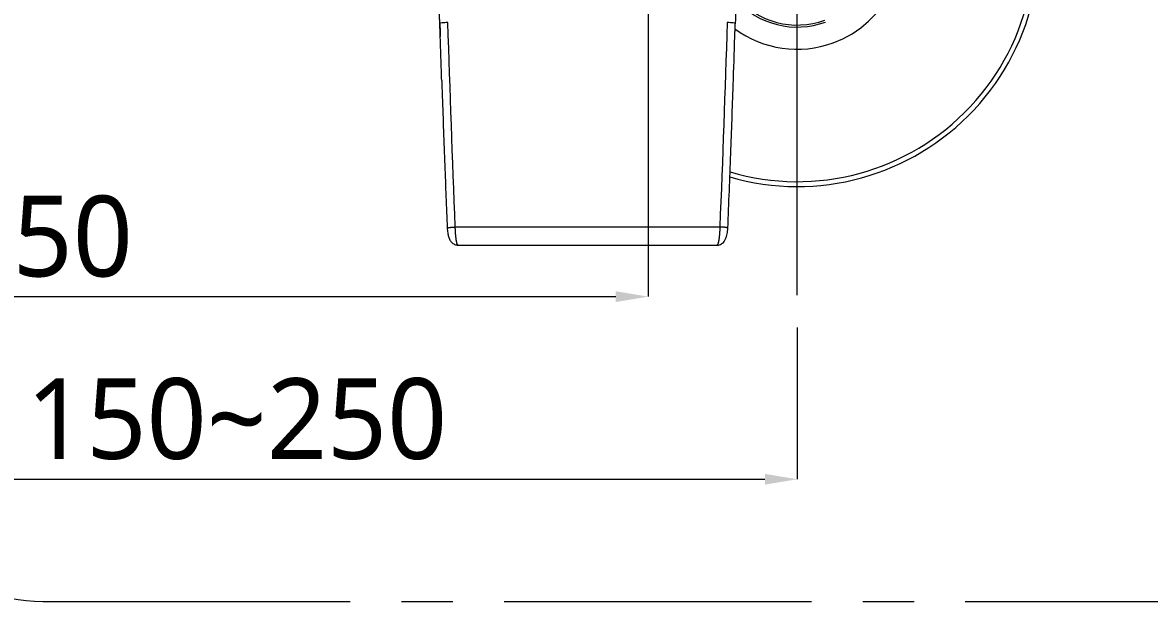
# Model space of a CAD drawing. Extents: x 3349 to 5808, y -3 to 827.
# Drawn here: x 3700.6 to 3840.2, y 116 to 187.7 of the extents above; entities that cross this region are included whole.
import ezdxf

# ---------------------------------------------------------------- set-up
doc = ezdxf.new("R2010")
doc.units = 0
doc.header["$LTSCALE"] = 4
doc.header["$MEASUREMENT"] = 0
doc.header["$PDMODE"] = 3
doc.header["$PDSIZE"] = -10
doc.linetypes.add('CENTER2', pattern=[28.575, 19.05, -3.175, 3.175, -3.175])
doc.layers.get('0').update_dxf_attribs({"linetype": 'CONTINUOUS'})
doc.layers.get('DEFPOINTS').update_dxf_attribs({"linetype": 'CONTINUOUS'})
doc.layers.add('1', color=7, linetype='CONTINUOUS')
doc.layers.add('Cneter', color=1, linetype='CENTER2', lineweight=13)
doc.styles.add('Daelim Dimension', font='NanumGothic.ttf')
doc.dimstyles.new('DEFAULT', dxfattribs={"dimscale": 2, "dimtxt": 2, "dimasz": 2, "dimexe": 0, "dimexo": 2, "dimgap": 1, "dimtad": 1, "dimdec": 1, "dimzin": 9, "dimdsep": 46, "dimtxsty": 'Daelim Dimension', "dimcen": 0.5, "dimclrd": 252, "dimclre": 252, "dimclrt": 3, "dimadec": 1, "dimazin": 0, "dimtfac": 1, "dimtdec": 1, "dimtix": 1, "dimtmove": 0, "dimatfit": 3, "dimfxl": 1, "dimtolj": 1, "dimtzin": 1, "dimlwd": 9, "dimlwe": 9, "dimarcsym": 0})

# ---------------------------------------------------------------- blocks, each defined once
blk = doc.blocks.new('*D3')
at = {"color": 5, "lineweight": 9, "ltscale": 0.5, "transparency": 16777216}
for p, q in [((3628.11, 200.74), (3628.11, 153.8)), ((3778.11, 200.74), (3778.11, 153.8)), ((3632.11, 153.8), (3774.11, 153.8))]:
    blk.add_line(p, q, dxfattribs=at)
at = {"color": 5, "ltscale": 0.5, "transparency": 16777216}
for points in [[(3632.11, 154.47), (3632.11, 153.13), (3628.11, 153.8)], [(3774.11, 154.47), (3774.11, 153.13), (3778.11, 153.8)]]:
    blk.add_solid(points, dxfattribs=at)
at = {"layer": 'DEFPOINTS', "color": 0, "ltscale": 0.5, "transparency": 16777216}
for p in [(3628.11, 204.74), (3778.11, 204.74), (3778.11, 153.8)]:
    blk.add_point(p, dxfattribs=at)
at = {"color": 7, "ltscale": 0.5, "transparency": 16777216, "insert": (3703.11, 161.23), "char_height": 10, "attachment_point": 5, "style": 'Daelim Dimension'}
blk.add_mtext('\\A1;150', dxfattribs=at)
blk = doc.blocks.new('*D4')
at = {"color": 5, "lineweight": 9, "ltscale": 0.5, "transparency": 16777216}
for p, q in [((3609.64, 149.99), (3609.64, 131.18)), ((3796.58, 149.99), (3796.58, 131.18)), ((3613.64, 131.18), (3792.58, 131.18))]:
    blk.add_line(p, q, dxfattribs=at)
at = {"color": 5, "ltscale": 0.5, "transparency": 16777216}
for points in [[(3613.64, 131.85), (3613.64, 130.52), (3609.64, 131.18)], [(3792.58, 131.85), (3792.58, 130.52), (3796.58, 131.18)]]:
    blk.add_solid(points, dxfattribs=at)
at = {"layer": 'DEFPOINTS', "color": 0, "ltscale": 0.5, "transparency": 16777216}
for p in [(3609.64, 153.99), (3796.58, 153.99), (3796.58, 131.18)]:
    blk.add_point(p, dxfattribs=at)
at = {"color": 7, "ltscale": 0.5, "transparency": 16777216, "insert": (3727.15, 138.63), "char_height": 10, "attachment_point": 5, "style": 'Daelim Dimension'}
blk.add_mtext('\\A1;150~250', dxfattribs=at)

msp = doc.modelspace()

# ---------------------------------------------------------------- linework, layer by layer
at = {"layer": '1', "color": 7, "linetype": 'Continuous', "lineweight": 13}
msp.add_line((3754.22, 162.43), (3786.99, 162.43), dxfattribs=at)
msp.add_line((3754.22, 162.43), (3786.99, 162.43), dxfattribs=at)
at = {"layer": '1', "color": 7, "linetype": 'Continuous', "lineweight": 18}
msp.add_line((3754.57, 160.18), (3786.64, 160.18), dxfattribs=at)
msp.add_line((3754.57, 160.18), (3786.64, 160.18), dxfattribs=at)
for radius, start, end in [(30, 253.8341, 20), (29.4, 253.5612, 20), (13, 290, 20), (10, 220.6044, 290), (10.25, 222.1456, 290), (13, 233.5981, 290)]:
    msp.add_arc((3796.58, 197.44), radius, start, end, dxfattribs=at)
for centre, major_axis, start_param, end_param in [((3753.3, 187.65), (-0.999, -0.032), 4.709099, 6.317858), ((3753.3, 187.65), (-0.999, -0.032), 4.709099, 6.317858), ((3787.91, 187.65), (0.999, -0.032), 6.248512, 7.85728), ((3787.91, 187.65), (0.999, -0.032), 6.248512, 7.85728)]:
    msp.add_ellipse(centre, major_axis=major_axis, ratio=0.101177, start_param=start_param, end_param=end_param, dxfattribs=at)
for points, knots in [([(3752.31, 187.61), (3752.3, 187.68), (3752.3, 187.83), (3752.29, 188.04), (3752.28, 188.27), (3752.28, 188.5), (3752.27, 188.74), (3752.26, 188.99), (3752.25, 189.25), (3752.24, 189.51), (3752.23, 189.79), (3752.22, 190.07), (3752.2, 190.36), (3752.19, 190.66), (3752.18, 190.97), (3752.16, 191.37), (3752.15, 191.84), (3752.13, 192.36), (3752.11, 192.85), (3752.09, 193.29), (3752.08, 193.69), (3752.07, 194.04), (3752.06, 194.45), (3752.05, 194.97), (3752.03, 195.64), (3752.01, 196.41), (3751.99, 197.13), (3751.97, 197.74), (3751.96, 198.2), (3751.95, 198.62), (3751.94, 199), (3751.93, 199.34), (3751.92, 199.65), (3751.92, 199.91), (3751.91, 200.14), (3751.9, 200.32), (3751.9, 200.47), (3751.9, 200.58), (3751.9, 200.64), (3751.89, 200.67)], [0, 0, 0, 0, 0.016152, 0.032884, 0.050188, 0.068062, 0.086507, 0.105529, 0.12514, 0.145357, 0.166207, 0.18772, 0.209938, 0.232914, 0.256709, 0.281396, 0.324495, 0.364648, 0.401814, 0.435838, 0.466492, 0.493499, 0.516564, 0.560571, 0.612107, 0.671377, 0.738348, 0.776261, 0.811421, 0.843703, 0.873026, 0.899346, 0.922646, 0.942931, 0.960222, 0.974544, 0.985929, 0.994406, 1, 1, 1, 1]), ([(3752.31, 187.61), (3752.3, 187.68), (3752.3, 187.83), (3752.29, 188.04), (3752.28, 188.27), (3752.28, 188.5), (3752.27, 188.74), (3752.26, 188.99), (3752.25, 189.25), (3752.24, 189.51), (3752.23, 189.79), (3752.22, 190.07), (3752.2, 190.36), (3752.19, 190.66), (3752.18, 190.97), (3752.16, 191.37), (3752.15, 191.84), (3752.13, 192.36), (3752.11, 192.85), (3752.09, 193.29), (3752.08, 193.69), (3752.07, 194.04), (3752.06, 194.45), (3752.05, 194.97), (3752.03, 195.64), (3752.01, 196.41), (3751.99, 197.13), (3751.97, 197.74), (3751.96, 198.2), (3751.95, 198.62), (3751.94, 199), (3751.93, 199.34), (3751.92, 199.65), (3751.92, 199.91), (3751.91, 200.14), (3751.9, 200.32), (3751.9, 200.47), (3751.9, 200.58), (3751.9, 200.64), (3751.89, 200.67)], [0, 0, 0, 0, 0.016152, 0.032884, 0.050188, 0.068062, 0.086507, 0.105529, 0.12514, 0.145357, 0.166207, 0.18772, 0.209938, 0.232914, 0.256709, 0.281396, 0.324495, 0.364648, 0.401814, 0.435838, 0.466492, 0.493499, 0.516564, 0.560571, 0.612107, 0.671377, 0.738348, 0.776261, 0.811421, 0.843703, 0.873026, 0.899346, 0.922646, 0.942931, 0.960222, 0.974544, 0.985929, 0.994406, 1, 1, 1, 1]), ([(3789.32, 200.67), (3789.32, 200.6), (3789.31, 200.45), (3789.3, 200.2), (3789.3, 199.9), (3789.29, 199.56), (3789.28, 199.18), (3789.26, 198.76), (3789.25, 198.29), (3789.24, 197.78), (3789.23, 197.26), (3789.21, 196.76), (3789.2, 196.29), (3789.19, 195.85), (3789.18, 195.44), (3789.17, 195.05), (3789.16, 194.68), (3789.15, 194.26), (3789.13, 193.73), (3789.11, 193.02), (3789.08, 192.18), (3789.05, 191.42), (3789.03, 190.78), (3789.01, 190.31), (3788.99, 189.87), (3788.97, 189.45), (3788.96, 189.05), (3788.94, 188.66), (3788.93, 188.3), (3788.92, 187.95), (3788.91, 187.72), (3788.91, 187.61)], [0, 0, 0, 0, 0.015918, 0.035127, 0.057669, 0.083575, 0.112858, 0.145503, 0.181455, 0.220611, 0.262808, 0.300259, 0.335871, 0.369585, 0.401366, 0.431201, 0.459092, 0.485062, 0.527826, 0.582224, 0.646811, 0.720743, 0.75831, 0.793879, 0.827686, 0.859901, 0.890646, 0.92, 0.948006, 0.974676, 1, 1, 1, 1]), ([(3789.07, 191.8), (3789.06, 191.62), (3789.05, 191.28), (3789.03, 190.78), (3789.01, 190.31), (3788.99, 189.87), (3788.97, 189.45), (3788.96, 189.05), (3788.94, 188.66), (3788.93, 188.3), (3788.92, 187.95), (3788.91, 187.72), (3788.91, 187.61)], [0, 0, 0, 0, 0.12915, 0.2463, 0.357223, 0.462646, 0.563107, 0.658985, 0.750525, 0.83786, 0.92103, 1, 1, 1, 1]), ([(3752.54, 180.58), (3752.53, 180.96), (3752.49, 181.97), (3752.44, 183.64), (3752.37, 185.61), (3752.33, 186.94), (3752.31, 187.61)], [0, 0, 0, 0, 0.15919, 0.431732, 0.712002, 1, 1, 1, 1]), ([(3752.54, 180.58), (3752.53, 180.96), (3752.49, 181.97), (3752.44, 183.64), (3752.37, 185.61), (3752.33, 186.94), (3752.31, 187.61)], [0, 0, 0, 0, 0.15919, 0.431732, 0.712002, 1, 1, 1, 1]), ([(3787.99, 162.29), (3788.12, 165.36), (3788.35, 171.26), (3788.63, 179.16), (3788.79, 184), (3788.85, 186.01)], [0, 0, 0, 0, 0.388042, 0.746189, 1, 1, 1, 1]), ([(3787.99, 162.29), (3788.12, 165.36), (3788.35, 171.26), (3788.63, 179.16), (3788.79, 184), (3788.85, 186.01)], [0, 0, 0, 0, 0.388042, 0.746189, 1, 1, 1, 1]), ([(3752.54, 180.58), (3752.56, 179.91), (3752.68, 176.41), (3752.9, 170.31), (3753.12, 164.89), (3753.22, 162.29)], [0, 0, 0, 0, 0.109854, 0.57425, 1, 1, 1, 1]), ([(3752.54, 180.58), (3752.56, 179.91), (3752.68, 176.41), (3752.9, 170.31), (3753.12, 164.89), (3753.22, 162.29)], [0, 0, 0, 0, 0.109854, 0.57425, 1, 1, 1, 1]), ([(3753.22, 162.32), (3753.23, 162.21), (3753.24, 162.01), (3753.29, 161.64), (3753.39, 161.21), (3753.49, 160.91), (3753.7, 160.59), (3753.9, 160.4), (3754.14, 160.26), (3754.35, 160.19), (3754.5, 160.19), (3754.56, 160.19)], [0, 0, 0, 0, 0.107206, 0.204664, 0.368397, 0.565053, 0.640962, 0.763461, 0.843707, 0.935405, 1, 1, 1, 1]), ([(3753.22, 162.32), (3753.23, 162.21), (3753.24, 162.01), (3753.29, 161.64), (3753.39, 161.21), (3753.49, 160.91), (3753.7, 160.59), (3753.9, 160.4), (3754.14, 160.26), (3754.35, 160.19), (3754.5, 160.19), (3754.56, 160.19)], [0, 0, 0, 0, 0.107206, 0.204664, 0.368397, 0.565053, 0.640962, 0.763461, 0.843707, 0.935405, 1, 1, 1, 1]), ([(3754.57, 160.18), (3754.57, 160.18), (3754.57, 160.18), (3754.57, 160.18), (3754.56, 160.18), (3754.56, 160.18), (3754.55, 160.18), (3754.55, 160.18), (3754.54, 160.19), (3754.54, 160.19), (3754.53, 160.2), (3754.52, 160.21), (3754.5, 160.24), (3754.48, 160.27), (3754.47, 160.31), (3754.45, 160.36), (3754.43, 160.4), (3754.42, 160.45), (3754.41, 160.5), (3754.4, 160.55), (3754.39, 160.6), (3754.38, 160.64), (3754.37, 160.69), (3754.36, 160.73), (3754.35, 160.78), (3754.35, 160.81), (3754.34, 160.85), (3754.34, 160.88), (3754.33, 160.91), (3754.33, 160.93), (3754.33, 160.96), (3754.32, 160.99), (3754.32, 161.03), (3754.31, 161.07), (3754.31, 161.11), (3754.3, 161.15), (3754.3, 161.19), (3754.29, 161.23), (3754.29, 161.27), (3754.28, 161.31), (3754.28, 161.35), (3754.28, 161.4), (3754.27, 161.44), (3754.27, 161.48), (3754.26, 161.52), (3754.26, 161.57), (3754.26, 161.61), (3754.25, 161.65), (3754.25, 161.7), (3754.25, 161.74), (3754.25, 161.78), (3754.24, 161.83), (3754.24, 161.87), (3754.24, 161.91), (3754.24, 161.96), (3754.23, 162), (3754.23, 162.05), (3754.23, 162.09), (3754.23, 162.13), (3754.23, 162.17), (3754.22, 162.22), (3754.22, 162.26), (3754.22, 162.3), (3754.22, 162.34), (3754.22, 162.39), (3754.22, 162.41), (3754.22, 162.43)], [0, 0, 0, 0, 0.00219, 0.010937, 0.019704, 0.028491, 0.037297, 0.046122, 0.054967, 0.063831, 0.072715, 0.112314, 0.150178, 0.186315, 0.220735, 0.253442, 0.284441, 0.313736, 0.341326, 0.36721, 0.391391, 0.413866, 0.434637, 0.453703, 0.47106, 0.486707, 0.500642, 0.512862, 0.523367, 0.532155, 0.539225, 0.553366, 0.567448, 0.581473, 0.59544, 0.609351, 0.623207, 0.637005, 0.650747, 0.664432, 0.678059, 0.691629, 0.70514, 0.718594, 0.731989, 0.745327, 0.758607, 0.771829, 0.784994, 0.798102, 0.811152, 0.824145, 0.837081, 0.849959, 0.862779, 0.875541, 0.888246, 0.900892, 0.913481, 0.926013, 0.938488, 0.950906, 0.963267, 0.97557, 0.987815, 1, 1, 1, 1]), ([(3754.57, 160.18), (3754.57, 160.18), (3754.57, 160.18), (3754.57, 160.18), (3754.56, 160.18), (3754.56, 160.18), (3754.55, 160.18), (3754.55, 160.18), (3754.54, 160.19), (3754.54, 160.19), (3754.53, 160.2), (3754.52, 160.21), (3754.5, 160.24), (3754.48, 160.27), (3754.47, 160.31), (3754.45, 160.36), (3754.43, 160.4), (3754.42, 160.45), (3754.41, 160.5), (3754.4, 160.55), (3754.39, 160.6), (3754.38, 160.64), (3754.37, 160.69), (3754.36, 160.73), (3754.35, 160.78), (3754.35, 160.81), (3754.34, 160.85), (3754.34, 160.88), (3754.33, 160.91), (3754.33, 160.93), (3754.33, 160.96), (3754.32, 160.99), (3754.32, 161.03), (3754.31, 161.07), (3754.31, 161.11), (3754.3, 161.15), (3754.3, 161.19), (3754.29, 161.23), (3754.29, 161.27), (3754.28, 161.31), (3754.28, 161.35), (3754.28, 161.4), (3754.27, 161.44), (3754.27, 161.48), (3754.26, 161.52), (3754.26, 161.57), (3754.26, 161.61), (3754.25, 161.65), (3754.25, 161.7), (3754.25, 161.74), (3754.25, 161.78), (3754.24, 161.83), (3754.24, 161.87), (3754.24, 161.91), (3754.24, 161.96), (3754.23, 162), (3754.23, 162.05), (3754.23, 162.09), (3754.23, 162.13), (3754.23, 162.17), (3754.22, 162.22), (3754.22, 162.26), (3754.22, 162.3), (3754.22, 162.34), (3754.22, 162.39), (3754.22, 162.41), (3754.22, 162.43)], [0, 0, 0, 0, 0.00219, 0.010937, 0.019704, 0.028491, 0.037297, 0.046122, 0.054967, 0.063831, 0.072715, 0.112314, 0.150178, 0.186315, 0.220735, 0.253442, 0.284441, 0.313736, 0.341326, 0.36721, 0.391391, 0.413866, 0.434637, 0.453703, 0.47106, 0.486707, 0.500642, 0.512862, 0.523367, 0.532155, 0.539225, 0.553366, 0.567448, 0.581473, 0.59544, 0.609351, 0.623207, 0.637005, 0.650747, 0.664432, 0.678059, 0.691629, 0.70514, 0.718594, 0.731989, 0.745327, 0.758607, 0.771829, 0.784994, 0.798102, 0.811152, 0.824145, 0.837081, 0.849959, 0.862779, 0.875541, 0.888246, 0.900892, 0.913481, 0.926013, 0.938488, 0.950906, 0.963267, 0.97557, 0.987815, 1, 1, 1, 1]), ([(3786.99, 162.43), (3786.99, 162.42), (3786.99, 162.41), (3786.99, 162.38), (3786.99, 162.36), (3786.99, 162.34), (3786.99, 162.32), (3786.99, 162.3), (3786.99, 162.27), (3786.99, 162.25), (3786.99, 162.23), (3786.99, 162.2), (3786.99, 162.18), (3786.99, 162.16), (3786.99, 162.14), (3786.98, 162.11), (3786.98, 162.09), (3786.98, 162.07), (3786.98, 162.04), (3786.98, 162.02), (3786.98, 162), (3786.98, 161.98), (3786.98, 161.95), (3786.98, 161.93), (3786.98, 161.91), (3786.97, 161.88), (3786.97, 161.86), (3786.97, 161.84), (3786.97, 161.81), (3786.97, 161.79), (3786.97, 161.77), (3786.97, 161.74), (3786.96, 161.72), (3786.96, 161.7), (3786.96, 161.68), (3786.96, 161.65), (3786.96, 161.63), (3786.96, 161.61), (3786.95, 161.58), (3786.95, 161.56), (3786.95, 161.54), (3786.95, 161.51), (3786.95, 161.49), (3786.94, 161.47), (3786.94, 161.45), (3786.94, 161.42), (3786.94, 161.4), (3786.94, 161.38), (3786.93, 161.36), (3786.93, 161.33), (3786.93, 161.31), (3786.93, 161.29), (3786.92, 161.27), (3786.92, 161.25), (3786.92, 161.22), (3786.92, 161.2), (3786.92, 161.18), (3786.91, 161.16), (3786.91, 161.14), (3786.91, 161.12), (3786.9, 161.09), (3786.9, 161.07), (3786.9, 161.05), (3786.9, 161.03), (3786.89, 161.01), (3786.89, 160.99), (3786.89, 160.97), (3786.88, 160.94), (3786.88, 160.91), (3786.87, 160.86), (3786.86, 160.79), (3786.85, 160.72), (3786.84, 160.64), (3786.82, 160.55), (3786.8, 160.46), (3786.77, 160.37), (3786.74, 160.29), (3786.71, 160.23), (3786.69, 160.2), (3786.67, 160.19), (3786.66, 160.18), (3786.65, 160.18), (3786.65, 160.18), (3786.64, 160.18), (3786.64, 160.18)], [0, 0, 0, 0, 0.006453, 0.012923, 0.01941, 0.025913, 0.032433, 0.038969, 0.045521, 0.052089, 0.058674, 0.065274, 0.071891, 0.078524, 0.085173, 0.091838, 0.098519, 0.105217, 0.11193, 0.118661, 0.125407, 0.13217, 0.138949, 0.145744, 0.152556, 0.159384, 0.166229, 0.173089, 0.179966, 0.18686, 0.193769, 0.200695, 0.207637, 0.214595, 0.221569, 0.228559, 0.235566, 0.242589, 0.249627, 0.256683, 0.263754, 0.270842, 0.277947, 0.285068, 0.292205, 0.299358, 0.306528, 0.313715, 0.320917, 0.328136, 0.335371, 0.342623, 0.349891, 0.357174, 0.364474, 0.37179, 0.379122, 0.38647, 0.393834, 0.401213, 0.408609, 0.41602, 0.423447, 0.430891, 0.438351, 0.445827, 0.45332, 0.460829, 0.474987, 0.494815, 0.520307, 0.551452, 0.588235, 0.630648, 0.678688, 0.732358, 0.79166, 0.85662, 0.927283, 0.943288, 0.959229, 0.975107, 0.990922, 1, 1, 1, 1]), ([(3786.99, 162.43), (3786.99, 162.42), (3786.99, 162.41), (3786.99, 162.38), (3786.99, 162.36), (3786.99, 162.34), (3786.99, 162.32), (3786.99, 162.3), (3786.99, 162.27), (3786.99, 162.25), (3786.99, 162.23), (3786.99, 162.2), (3786.99, 162.18), (3786.99, 162.16), (3786.99, 162.14), (3786.98, 162.11), (3786.98, 162.09), (3786.98, 162.07), (3786.98, 162.04), (3786.98, 162.02), (3786.98, 162), (3786.98, 161.98), (3786.98, 161.95), (3786.98, 161.93), (3786.98, 161.91), (3786.97, 161.88), (3786.97, 161.86), (3786.97, 161.84), (3786.97, 161.81), (3786.97, 161.79), (3786.97, 161.77), (3786.97, 161.74), (3786.96, 161.72), (3786.96, 161.7), (3786.96, 161.68), (3786.96, 161.65), (3786.96, 161.63), (3786.96, 161.61), (3786.95, 161.58), (3786.95, 161.56), (3786.95, 161.54), (3786.95, 161.51), (3786.95, 161.49), (3786.94, 161.47), (3786.94, 161.45), (3786.94, 161.42), (3786.94, 161.4), (3786.94, 161.38), (3786.93, 161.36), (3786.93, 161.33), (3786.93, 161.31), (3786.93, 161.29), (3786.92, 161.27), (3786.92, 161.25), (3786.92, 161.22), (3786.92, 161.2), (3786.92, 161.18), (3786.91, 161.16), (3786.91, 161.14), (3786.91, 161.12), (3786.9, 161.09), (3786.9, 161.07), (3786.9, 161.05), (3786.9, 161.03), (3786.89, 161.01), (3786.89, 160.99), (3786.89, 160.97), (3786.88, 160.94), (3786.88, 160.91), (3786.87, 160.86), (3786.86, 160.79), (3786.85, 160.72), (3786.84, 160.64), (3786.82, 160.55), (3786.8, 160.46), (3786.77, 160.37), (3786.74, 160.29), (3786.71, 160.23), (3786.69, 160.2), (3786.67, 160.19), (3786.66, 160.18), (3786.65, 160.18), (3786.65, 160.18), (3786.64, 160.18), (3786.64, 160.18)], [0, 0, 0, 0, 0.006453, 0.012923, 0.01941, 0.025913, 0.032433, 0.038969, 0.045521, 0.052089, 0.058674, 0.065274, 0.071891, 0.078524, 0.085173, 0.091838, 0.098519, 0.105217, 0.11193, 0.118661, 0.125407, 0.13217, 0.138949, 0.145744, 0.152556, 0.159384, 0.166229, 0.173089, 0.179966, 0.18686, 0.193769, 0.200695, 0.207637, 0.214595, 0.221569, 0.228559, 0.235566, 0.242589, 0.249627, 0.256683, 0.263754, 0.270842, 0.277947, 0.285068, 0.292205, 0.299358, 0.306528, 0.313715, 0.320917, 0.328136, 0.335371, 0.342623, 0.349891, 0.357174, 0.364474, 0.37179, 0.379122, 0.38647, 0.393834, 0.401213, 0.408609, 0.41602, 0.423447, 0.430891, 0.438351, 0.445827, 0.45332, 0.460829, 0.474987, 0.494815, 0.520307, 0.551452, 0.588235, 0.630648, 0.678688, 0.732358, 0.79166, 0.85662, 0.927283, 0.943288, 0.959229, 0.975107, 0.990922, 1, 1, 1, 1]), ([(3786.65, 160.18), (3786.65, 160.18), (3786.76, 160.16), (3786.95, 160.22), (3787.18, 160.31), (3787.38, 160.45), (3787.54, 160.64), (3787.74, 160.99), (3787.88, 161.46), (3787.96, 161.94), (3787.99, 162.19), (3787.99, 162.32)], [0, 0, 0, 0, 0.002582, 0.111283, 0.190436, 0.256236, 0.372002, 0.539772, 0.752154, 0.872589, 1, 1, 1, 1]), ([(3786.65, 160.18), (3786.65, 160.18), (3786.76, 160.16), (3786.95, 160.22), (3787.18, 160.31), (3787.38, 160.45), (3787.54, 160.64), (3787.74, 160.99), (3787.88, 161.46), (3787.96, 161.94), (3787.99, 162.19), (3787.99, 162.32)], [0, 0, 0, 0, 0.002582, 0.111283, 0.190436, 0.256236, 0.372002, 0.539772, 0.752154, 0.872589, 1, 1, 1, 1])]:
    msp.add_open_spline(points, degree=3, knots=knots, dxfattribs=at)
for points, degree in [([(3752.31, 187.62), (3752.36, 186.01)], 1), ([(3752.31, 187.62), (3752.36, 186.01)], 1), ([(3754.22, 162.43), (3753.87, 170.87), (3753.58, 179.31), (3753.3, 187.75)], 3), ([(3754.22, 162.43), (3753.87, 170.87), (3753.58, 179.31), (3753.3, 187.75)], 3), ([(3787.91, 187.75), (3787.63, 179.31), (3787.35, 170.87), (3786.99, 162.43)], 3), ([(3787.91, 187.75), (3787.63, 179.31), (3787.35, 170.87), (3786.99, 162.43)], 3), ([(3788.85, 186.01), (3788.91, 187.62)], 1), ([(3788.85, 186.01), (3788.91, 187.62)], 1)]:
    msp.add_open_spline(points, degree=degree, dxfattribs=at)
at = {"layer": '1', "color": 7, "linetype": 'Continuous', "lineweight": 13}
for points, weights in [([(3753.25, 162.26), (3753.08, 162.32), (3753.51, 162.4), (3754.22, 162.43)], [1.23937576735, 0.920209747925, 0.920208077558, 1.23937075625]), ([(3753.25, 162.26), (3753.08, 162.32), (3753.51, 162.4), (3754.22, 162.43)], [1.23937576735, 0.920209747925, 0.920208077558, 1.23937075625]), ([(3787.99, 162.29), (3787.95, 162.35), (3787.53, 162.41), (3786.99, 162.43)], [1.09320949725, 0.931489684311, 0.980209515415, 1.23936899056]), ([(3787.99, 162.29), (3787.95, 162.35), (3787.53, 162.41), (3786.99, 162.43)], [1.09320949725, 0.931489684311, 0.980209515415, 1.23936899056])]:
    msp.add_rational_spline(points, weights, degree=3, dxfattribs=at)
at = {"layer": 'Cneter', "lineweight": 5, "ltscale": 0.5}
for p, q in [((3796.58, 153.99), (3796.58, 240.89)), ((3703.11, 116.05), (3847.79, 116.05))]:
    msp.add_line(p, q, dxfattribs=at)
msp.add_arc((3703.11, 136.05), 20, 180, 270, dxfattribs=at)

# ---------------------------------------------------------------- dimensions: what is measured, and where the dimension line sits
at = {"color": 5, "ltscale": 0.5}
dim = msp.add_linear_dim(base=(3778.11, 153.8), p1=(3628.11, 204.74), p2=(3778.11, 204.74), dimstyle='DEFAULT', override={"dimtxt": 5, "dimclrd": 5, "dimclre": 5, "dimclrt": 7}, dxfattribs=at)
dim.commit()
dim.dimension.update_dxf_attribs({"geometry": '*D3', "text_midpoint": (3703.11, 161.23)})
dim = msp.add_linear_dim(base=(3796.58, 131.18), p1=(3609.64, 153.99), p2=(3796.58, 153.99), text='150~250', dimstyle='DEFAULT', override={"dimtxt": 5, "dimclrd": 5, "dimclre": 5, "dimclrt": 7}, dxfattribs=at)
dim.commit()
dim.dimension.update_dxf_attribs({"geometry": '*D4', "text_midpoint": (3727.15, 131.18), "dimtype": 160})

doc.saveas('drawing.dxf')
